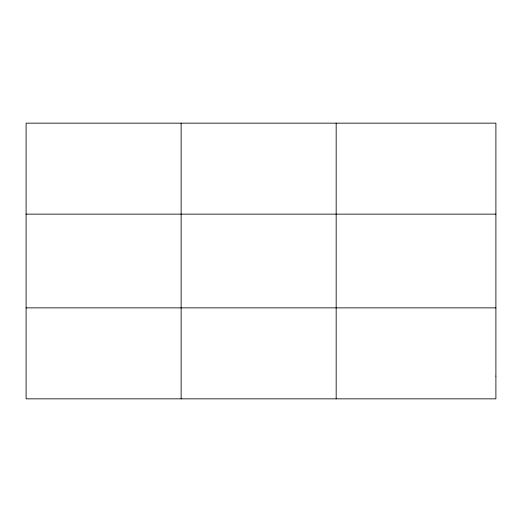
<?xml version="1.0" encoding="UTF-8"?>
<svg xmlns="http://www.w3.org/2000/svg" width="522" height="522" viewBox="0 0 522 522"><rect width="100%" height="100%" fill="white"/><g stroke="black" fill="none" stroke-linecap="round" stroke-linejoin="round"><path stroke-width="0.78" d="M26.1 214.131L495.9 214.131M26.1 307.869L495.9 307.869M336.168 123.153L336.168 398.847M181.134 123.153L181.134 398.847M495.9 376.101L495.9 398.847L26.1 398.847L26.1 123.153L495.9 123.153L495.9 376.101"/></g></svg>
